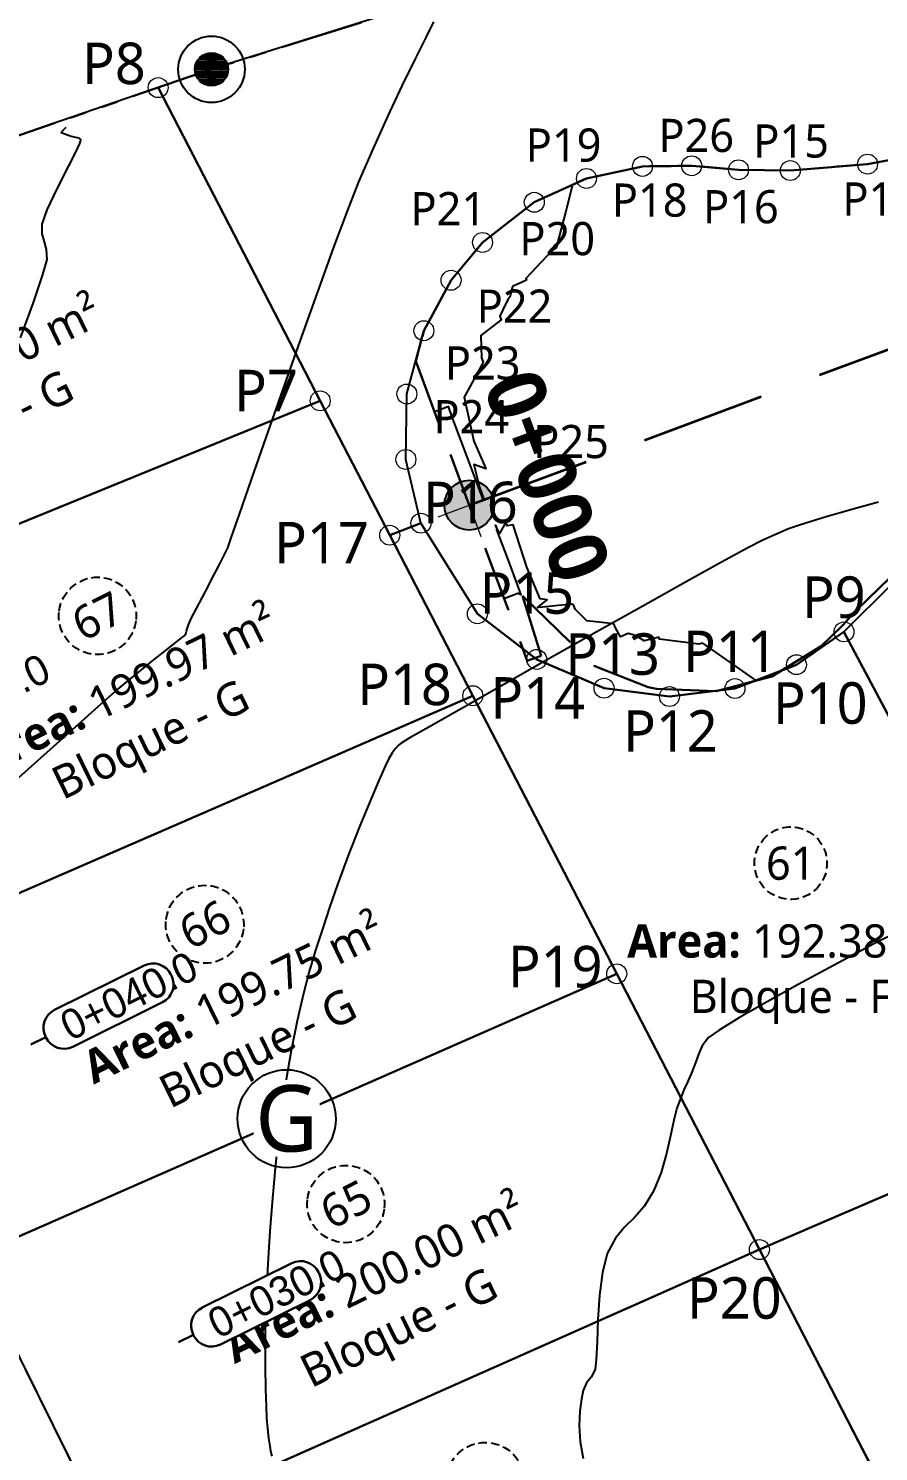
# Model space of a CAD drawing. Header units: millimetres. Extents: x 86 to 591881, y 99 to 1307229.
# Drawn here: x 590602.14 to 590627.72, y 1307093.5 to 1307136.33 of the extents above; entities that cross this region are included whole.
import ezdxf
from ezdxf import colors
from ezdxf.entities.mleader import LeaderData, LeaderLine
from ezdxf.enums import TextEntityAlignment as Align
from ezdxf.math import Vec2, Vec3

# ---------------------------------------------------------------- set-up
doc = ezdxf.new("R2010")
doc.units = ezdxf.units.MM
for name, pattern in [('CENTER2', [1.125, 0.75, -0.125, 0.125, -0.125]), ('DASHDOT', [1, 0.5, -0.25, 0, -0.25]), ('DASHED', [0.75, 0.5, -0.25]), ('DASHED2', [0.375, 0.25, -0.125]), ('HIDDEN', [0.375, 0.25, -0.125]), ('PHANTOM', [2.5, 1.25, -0.25, 0.25, -0.25, 0.25, -0.25])]:
    doc.linetypes.add(name, pattern=pattern)
for name, color, linetype in [('0_BLOQUES CARRETERA', 7, 'Continuous'), ('_BREAKLINES CORRIDOR', 7, 'Continuous'), ('_MOJONES', 1, 'Continuous'), ('_PUNTOS TOPOGRAFICOS', 1, 'Continuous'), ('C-PROP-LINE', 230, 'Continuous'), ('C-PROP-TEXT', 92, 'Continuous'), ('C-ROAD', 7, 'Continuous'), ('C-ROAD-CORR-BNDY', 1, 'CENTER2'), ('C-ROAD-MARK', 212, 'Continuous'), ('C-ROAD-SAMP-TEXT', 11, 'Continuous'), ('C-ROAD-STAN-MAJR', 11, 'Continuous'), ('C-TOPO-MAJR', 9, 'Continuous'), ('C-TOPO-MAJR-N', 92, 'Continuous'), ('C-TOPO-MINR', 8, 'Continuous')]:
    doc.layers.add(name, color=color, linetype=linetype)
for name, color, linetype, lineweight in [('_BLOQUES', 9, 'Continuous', 20), ('_BORDILLOS Y CUNETAS', 252, 'Continuous', 20), ('_TEXTO', 3, 'Continuous', 25), ('COTAS', 40, 'Continuous', 5), ('CUADROS', 9, 'Continuous', 20)]:
    doc.layers.add(name, color=color, linetype=linetype, lineweight=lineweight)
doc.styles.add('ST - ETIQUETAS', font='', dxfattribs={"height": 2.5})
doc.styles.get("Standard").update_dxf_attribs({"font": 'simplex.shx'})
doc.styles.get('ST - ETIQUETAS').set_extended_font_data('Roboto Thin')

# ---------------------------------------------------------------- blocks, each defined once
blk = doc.blocks.new('_Open90')
at = {"color": 0, "linetype": 'ByBlock', "lineweight": -2}
for p, q in [((-0.5, 0.5), (0, 0)), ((0, 0), (-1, 0)), ((0, 0), (-0.5, -0.5))]:
    blk.add_line(p, q, dxfattribs=at)
blk = doc.blocks.new('*X1')
for p, q in [((69.585, 22.938), (69.915, 22.938)), ((69.629, 22.969), (69.871, 22.969)), ((69.5, 22.75), (70, 22.75)), ((69.502, 22.781), (69.998, 22.781)), ((69.502, 22.719), (69.998, 22.719)), ((69.508, 22.812), (69.992, 22.812)), ((69.518, 22.844), (69.982, 22.844)), ((69.533, 22.875), (69.967, 22.875)), ((69.555, 22.906), (69.945, 22.906)), ((69.508, 22.688), (69.992, 22.688)), ((69.518, 22.656), (69.982, 22.656)), ((69.533, 22.625), (69.967, 22.625)), ((69.555, 22.594), (69.945, 22.594)), ((69.585, 22.562), (69.915, 22.562)), ((69.629, 22.531), (69.871, 22.531))]:
    blk.add_line(p, q)
blk = doc.blocks.new('Drill Hole')
at = {"color": 0, "linetype": 'ByBlock', "lineweight": -2}
for radius in [0.05, 0.025]:
    blk.add_circle((0, 0), radius, dxfattribs=at)
at = {"color": 0, "linetype": 'ByBlock', "lineweight": -2, "xscale": 0.1000000000000227, "yscale": 0.1000000000000227, "zscale": 0.1000000000000227}
blk.add_blockref('*X1', (-6.975, -2.275), dxfattribs=at)
blk = doc.blocks.new('*U51', base_point=(590555.4584, 1307117.894, 460.616))
at = {"layer": '_PUNTOS TOPOGRAFICOS', "color": 2, "linetype": 'ByBlock', "lineweight": -2, "xscale": 20, "yscale": 20, "zscale": 20}
blk.add_blockref('Drill Hole', (590555.4584, 1307117.894, 460.616), dxfattribs=at)
blk = doc.blocks.new('*U100', base_point=(590607.6469, 1307135.099, 459.981))
at = {"layer": '_PUNTOS TOPOGRAFICOS', "color": 2, "linetype": 'ByBlock', "lineweight": -2, "xscale": 20, "yscale": 20, "zscale": 20}
blk.add_blockref('Drill Hole', (590607.6469, 1307135.099, 459.981), dxfattribs=at)
blk = doc.blocks.new('POINT INTERS')
at = {"layer": '0_BLOQUES CARRETERA', "linetype": 'DASHDOT', "lineweight": 5}
h = blk.add_hatch(color=244, dxfattribs=at)
h.dxf.hatch_style = 1
h.set_gradient(color1=(153, 27, 30), color2=(248, 153, 30), name='INVSPHERICAL')
h.paths.add_polyline_path([(0.6, 0, 1), (-0.6, 0, 1)])
blk.add_circle((0, 0), 0.574, dxfattribs=at)
blk = doc.blocks.new('MARCA ESTACION')
h = blk.add_hatch(color=7)
h.dxf.hatch_style = 1
h.paths.add_polyline_path([(-3, 0), (0, 0), (0, 3, 0.414214)])
h.paths.add_polyline_path([(3, 0), (0, 0), (0, -3, 0.414214)])
at = {"true_color": 0xffffff}
h = blk.add_hatch(color=7, dxfattribs=at)
h.dxf.hatch_style = 1
h.paths.add_polyline_path([(0, 3), (0, 0), (3, 0, 0.414214)])
h.paths.add_polyline_path([(0, 0), (-3, 0, 0.414214), (0, -3)])
at = {"color": 7, "lineweight": 20}
for points in [[(0, 4), (0, -4)], [(-4, 0), (4, 0)]]:
    blk.add_lwpolyline(points, dxfattribs=at)
at = {"color": 7}
blk.add_circle((0, 0), 3, dxfattribs=at)

msp = doc.modelspace()

# ---------------------------------------------------------------- hatches: boundary and pattern name
at = {"layer": '_MOJONES'}
h = msp.add_hatch(color=5, dxfattribs=at)
h.dxf.hatch_style = 1
h.paths.add_polyline_path([(590607.446, 1307135.557, 0.297664), (590607.147, 1307135.099, 0.541231), (590607.848, 1307134.641), (590607.647, 1307135.099)])
h.paths.add_polyline_path([(590607.446, 1307135.557), (590607.647, 1307135.099), (590608.118, 1307135.267, 0.43503)])
h.paths.add_polyline_path([(590608.147, 1307135.099, 0.085961), (590608.118, 1307135.267), (590607.647, 1307135.099), (590607.848, 1307134.641, 0.297664)])

# ---------------------------------------------------------------- linework, layer by layer
at = {"layer": '_BLOQUES', "flags": 128}
msp.add_lwpolyline([(590632.572, 1307083.28), (590606.041, 1307134.548), (590589.283, 1307128.797), (590583.662, 1307127.131), (590586.837, 1307126.992), (590589.321, 1307126.129), (590591.492, 1307124.646), (590593.204, 1307122.65), (590594.245, 1307120.539), (590594.733, 1307118.519), (590594.768, 1307115.803), (590594.817, 1307113.868), (590595.121, 1307111.566), (590595.633, 1307109.501), (590596.212, 1307107.858), (590600.375, 1307099.326), (590604.559, 1307090.883), (590612.893, 1307074.065), (590632.572, 1307083.28)], dxfattribs=at)
at = {"layer": '_BREAKLINES CORRIDOR', "flags": 128}
for points in [[(590613.012, 1307121.078), (590613.951, 1307121.439), (590613.498, 1307123.357), (590613.528, 1307125.328), (590614.039, 1307127.232), (590614.858, 1307128.751), (590615.805, 1307129.889), (590617.362, 1307131.097), (590618.932, 1307131.814), (590620.619, 1307132.178), (590622.099, 1307132.195), (590623.508, 1307132.075), (590625.065, 1307132.052), (590627.391, 1307132.245), (590629.302, 1307132.612), (590631.534, 1307133.295), (590774.232, 1307186.597)], [(590613.945, 1307121.437), (590615.65, 1307118.713), (590617.435, 1307117.34), (590619.461, 1307116.473), (590621.43, 1307116.222), (590623.4, 1307116.463), (590625.251, 1307117.181), (590626.682, 1307118.168), (590628.133, 1307119.61), (590629.298, 1307120.642), (590630.862, 1307121.8), (590632.53, 1307122.801), (590634.288, 1307123.635), (590636.407, 1307124.437), (590681.268, 1307141.081), (590688.493, 1307127.283), (590695.985, 1307112.977), (590695.579, 1307112.787)], [(590583.662, 1307127.131), (590586.837, 1307126.992), (590589.321, 1307126.129), (590591.492, 1307124.646), (590593.204, 1307122.65), (590594.245, 1307120.539), (590594.733, 1307118.519), (590594.768, 1307115.803), (590594.817, 1307113.868), (590595.121, 1307111.566), (590595.633, 1307109.501), (590596.212, 1307107.858), (590600.375, 1307099.326), (590612.893, 1307074.065), (590613.336, 1307074.272)]]:
    msp.add_lwpolyline(points, dxfattribs=at)
at = {"layer": 'C-PROP-LINE', "color": 242, "linetype": 'PHANTOM', "lineweight": 30, "ltscale": 2}
msp.add_polyline3d([(590770.61, 1307195.56, 0), (590758.844, 1307190.632, 0), (590723.27, 1307176.59, 0), (590706.232, 1307169.71, 0), (590701.633, 1307167.294, 0), (590694.689, 1307164.346, 0), (590675.329, 1307157.469, 0), (590657.48, 1307151.491, 0), (590649.902, 1307149.162, 0), (590644.427, 1307147.302, 0), (590626.458, 1307141.007, 0), (590607.647, 1307135.099, 0), (590589.284, 1307128.797, 0), (590569.914, 1307123.056, 0), (590555.458, 1307117.894, 0), (590558.142, 1307111.778, 0), (590566.251, 1307095.473, 0), (590568.284, 1307091.697, 0), (590572.463, 1307083.744, 0), (590579.2, 1307069.199, 0), (590585.242, 1307057.746, 0), (590599.683, 1307029.141, 0), (590607.385, 1307013.689, 0)], dxfattribs=at)
at = {"layer": 'C-PROP-LINE', "color": 4, "linetype": 'Continuous', "lineweight": 25}
for points in [[(590644.427, 1307147.302, 0), (590626.458, 1307141.007, 0), (590607.647, 1307135.099, 0), (590606.041, 1307134.548, 0), (590610.92, 1307125.121, 0), (590613.012, 1307121.078, 0), (590613.951, 1307121.439, 0), (590613.498, 1307123.357, 0), (590613.528, 1307125.328, 0), (590614.039, 1307127.232, 0), (590614.858, 1307128.751, 0), (590615.805, 1307129.889, 0), (590617.362, 1307131.097, 0), (590618.932, 1307131.814, 0), (590620.619, 1307132.178, 0), (590622.099, 1307132.195, 0), (590623.508, 1307132.075, 0), (590625.065, 1307132.052, 0), (590627.391, 1307132.245, 0), (590629.302, 1307132.612, 0)], [(590613.951, 1307121.439, 0), (590615.65, 1307118.713, 0), (590617.435, 1307117.34, 0), (590619.461, 1307116.473, 0), (590621.43, 1307116.222, 0), (590623.4, 1307116.463, 0), (590625.251, 1307117.181, 0), (590626.682, 1307118.168, 0), (590628.133, 1307119.61, 0), (590629.298, 1307120.642, 0), (590630.862, 1307121.8, 0), (590632.53, 1307122.801, 0), (590634.288, 1307123.635, 0), (590636.407, 1307124.437, 0), (590681.268, 1307141.081, 0), (590695.985, 1307112.977, 0), (590632.572, 1307083.28, 0), (590613.012, 1307121.078, 0), (590613.951, 1307121.439, 0)], [(590606.041, 1307134.548, 0), (590589.284, 1307128.797, 0), (590583.662, 1307127.131, 0), (590586.837, 1307126.992, 0), (590589.321, 1307126.129, 0), (590591.492, 1307124.646, 0), (590593.204, 1307122.65, 0), (590594.245, 1307120.539, 0), (590594.733, 1307118.519, 0), (590610.92, 1307125.121, 0), (590606.041, 1307134.548, 0)], [(590628.346, 1307091.446, 0), (590624.137, 1307099.579, 0), (590619.842, 1307107.879, 0), (590615.512, 1307116.246, 0), (590613.012, 1307121.078, 0), (590610.92, 1307125.121, 0), (590606.041, 1307134.548, 0), (590589.283, 1307128.797, 0), (590583.662, 1307127.131, 0), (590586.837, 1307126.992, 0), (590589.321, 1307126.129, 0), (590591.492, 1307124.646, 0), (590593.204, 1307122.65, 0), (590594.245, 1307120.539, 0), (590594.733, 1307118.519, 0), (590594.768, 1307115.803, 0), (590594.817, 1307113.868, 0), (590595.121, 1307111.566, 0), (590595.633, 1307109.501, 0), (590596.212, 1307107.858, 0), (590600.375, 1307099.326, 0), (590604.559, 1307090.883, 0)], [(590613.012, 1307121.078, 0), (590610.92, 1307125.121, 0), (590594.733, 1307118.519, 0), (590594.768, 1307115.803, 0), (590594.817, 1307113.868, 0), (590595.121, 1307111.566, 0), (590595.633, 1307109.501, 0), (590596.212, 1307107.858, 0), (590615.512, 1307116.246, 0), (590613.012, 1307121.078, 0)], [(590636.407, 1307124.437, 0), (590634.288, 1307123.635, 0), (590632.53, 1307122.801, 0), (590630.862, 1307121.8, 0), (590629.298, 1307120.642, 0), (590628.133, 1307119.61, 0), (590626.682, 1307118.168, 0), (590634.262, 1307103.938, 0), (590644.593, 1307108.385, 0), (590636.407, 1307124.437, 0)], [(590626.682, 1307118.168, 0), (590625.251, 1307117.181, 0), (590623.4, 1307116.463, 0), (590621.43, 1307116.222, 0), (590619.461, 1307116.473, 0), (590617.435, 1307117.34, 0), (590615.65, 1307118.713, 0), (590613.951, 1307121.439, 0), (590613.012, 1307121.078, 0), (590615.512, 1307116.246, 0), (590619.842, 1307107.879, 0), (590624.137, 1307099.579, 0), (590634.262, 1307103.938, 0), (590626.682, 1307118.168, 0)], [(590619.842, 1307107.879, 0), (590615.512, 1307116.246, 0), (590596.212, 1307107.858, 0), (590600.375, 1307099.326, 0), (590619.842, 1307107.879, 0)], [(590619.842, 1307107.879, 0), (590600.375, 1307099.326, 0), (590604.559, 1307090.883, 0), (590624.137, 1307099.579, 0), (590619.842, 1307107.879, 0)], [(590634.262, 1307103.938, 0), (590624.137, 1307099.579, 0), (590627.962, 1307092.163, 0), (590628.335, 1307091.441, 0), (590632.572, 1307083.28, 0), (590642.538, 1307087.947, 0), (590634.262, 1307103.938, 0)], [(590628.335, 1307091.441, 0), (590627.962, 1307092.163, 0), (590624.137, 1307099.579, 0), (590604.559, 1307090.883, 0), (590608.765, 1307082.395, 0), (590628.335, 1307091.441, 0)]]:
    msp.add_polyline3d(points, dxfattribs=at)
at = {"layer": 'C-PROP-TEXT', "color": 12, "linetype": 'DASHED2', "lineweight": 25, "extrusion": (0, 0, -1)}
for centre, radius, start, end in [((-590604.218, 1307118.649), 1.165, 7.1851, 187.1851), ((-590604.218, 1307118.649), 1.165, 187.1851, 7.1851), ((-590625.079, 1307111.208), 1.091, 37.6698, 217.6698), ((-590625.079, 1307111.208), 1.091, 217.6698, 37.6698), ((-590607.445, 1307109.368), 1.173, 6.8497, 186.8497), ((-590607.445, 1307109.368), 1.173, 186.8497, 6.8497), ((-590611.691, 1307100.95), 1.164, 7.2214, 187.2214), ((-590611.691, 1307100.95), 1.164, 187.2214, 7.2214), ((-590615.886, 1307092.603), 1.172, 6.8735, 186.8735)]:
    msp.add_arc(centre, radius, start, end, dxfattribs=at)
at = {"layer": 'C-ROAD', "color": 2, "linetype": 'HIDDEN', "lineweight": 35, "ltscale": 15, "flags": 128}
msp.add_lwpolyline([(590615.406, 1307121.98), (590771.476, 1307180.054)], dxfattribs=at)
at = {"layer": 'C-ROAD-CORR-BNDY', "color": 166, "linetype": 'DASHED', "lineweight": 30, "ltscale": 4}
msp.add_lwpolyline([(590629.302, 1307132.612), (590627.391, 1307132.245), (590626.489, 1307132.17), (590626.48, 1307132.17), (590626.314, 1307132.156), (590626.306, 1307132.155), (590625.065, 1307132.052), (590623.508, 1307132.075), (590622.099, 1307132.195), (590621.697, 1307132.191), (590621.686, 1307132.19), (590621.478, 1307132.188), (590621.467, 1307132.188), (590620.619, 1307132.178), (590618.932, 1307131.814), (590617.362, 1307131.097), (590615.985, 1307130.028), (590615.983, 1307130.027), (590615.805, 1307129.889), (590614.858, 1307128.751), (590614.039, 1307127.232), (590613.993, 1307127.06), (590613.992, 1307127.055), (590613.793, 1307126.315), (590617.15, 1307117.294), (590617.566, 1307117.449), (590617.569, 1307117.45), (590617.009, 1307119.252), (590619.181, 1307117.132), (590620.785, 1307116.504), (590621.035, 1307116.451), (590621.037, 1307116.451), (590622.836, 1307116.387), (590624.507, 1307116.83), (590625.992, 1307117.739), (590626.618, 1307118.344), (590626.626, 1307118.353), (590626.774, 1307118.516), (590626.782, 1307118.525), (590627.071, 1307118.833), (590628.073, 1307119.808)], dxfattribs=at)
at = {"layer": 'C-TOPO-MAJR', "color": 40, "linetype": 'Continuous', "lineweight": -3, "elevation": 460}
for points in [[(590601.905, 1307127.02), (590602.289, 1307128.085), (590602.576, 1307128.926), (590602.7, 1307129.375), (590602.687, 1307129.672), (590602.618, 1307129.91), (590602.552, 1307130.146), (590602.55, 1307130.439), (590602.7, 1307130.868), (590602.999, 1307131.502), (590603.34, 1307132.175), (590603.571, 1307132.63), (590603.683, 1307132.866), (590603.716, 1307132.954), (590603.718, 1307132.973), (590603.704, 1307132.995), (590603.662, 1307133.024), (590603.569, 1307133.047), (590603.422, 1307133.081), (590603.23, 1307133.146), (590603.127, 1307133.189), (590603.164, 1307133.247), (590603.21, 1307133.3), (590603.274, 1307133.357)], [(590628.052, 1307109.016), (590627.715, 1307108.846), (590627.077, 1307108.51), (590626.239, 1307108.062), (590625.303, 1307107.553), (590624.37, 1307107.036), (590623.542, 1307106.563), (590622.921, 1307106.187), (590622.607, 1307105.961), (590622.417, 1307105.713), (590622.311, 1307105.48), (590622.227, 1307105.226), (590622.107, 1307104.915), (590621.972, 1307104.617), (590621.865, 1307104.383), (590621.767, 1307104.144), (590621.653, 1307103.833), (590621.558, 1307103.473), (590621.463, 1307103.006), (590621.345, 1307102.469), (590621.183, 1307101.9), (590620.954, 1307101.335), (590620.671, 1307100.877), (590620.374, 1307100.546), (590620.078, 1307100.256), (590619.801, 1307099.922), (590619.559, 1307099.456), (590619.413, 1307098.894), (590619.324, 1307098.204), (590619.276, 1307097.476), (590619.249, 1307096.8), (590619.227, 1307096.267), (590619.192, 1307095.969), (590619.072, 1307095.738), (590618.937, 1307095.567), (590618.829, 1307095.335), (590618.778, 1307095.084), (590618.733, 1307094.719), (590618.715, 1307094.276), (590618.74, 1307093.789), (590618.828, 1307093.296)]]:
    msp.add_lwpolyline(points, dxfattribs=at)
at = {"layer": 'C-TOPO-MAJR-N', "color": 92, "linetype": 'Continuous', "lineweight": -3, "elevation": 460}
for points in [[(590629.18, 1307132.589), (590627.391, 1307132.245), (590627.189, 1307132.229), (590626.489, 1307132.17), (590626.486, 1307132.17), (590626.48, 1307132.17), (590626.43, 1307132.166), (590626.314, 1307132.156), (590626.311, 1307132.156), (590626.306, 1307132.155), (590625.863, 1307132.119), (590625.065, 1307132.052), (590624.291, 1307132.064), (590623.508, 1307132.075), (590622.62, 1307132.151), (590622.099, 1307132.195), (590621.824, 1307132.192), (590621.697, 1307132.19), (590621.689, 1307132.19), (590621.686, 1307132.19), (590621.54, 1307132.189), (590621.478, 1307132.188), (590621.47, 1307132.188), (590621.467, 1307132.188), (590620.831, 1307132.18), (590620.619, 1307132.178), (590619.06, 1307131.842), (590618.932, 1307131.814), (590618.852, 1307131.778), (590618.512, 1307131.622), (590618.298, 1307130.789), (590618.024, 1307129.724), (590617.939, 1307129.673), (590617.9, 1307129.65), (590617.104, 1307128.805), (590617.124, 1307128.753), (590616.704, 1307128.563), (590616.64, 1307128.268), (590616.639, 1307128.267), (590616.639, 1307128.265), (590616.58, 1307128.178), (590616.494, 1307128.036), (590616.32, 1307127.673), (590616.36, 1307127.564), (590615.755, 1307127.091), (590615.776, 1307126.419), (590615.826, 1307126.284), (590615.797, 1307126.228), (590615.251, 1307125.235), (590615.547, 1307123.912), (590615.866, 1307123.179), (590615.906, 1307123.071), (590615.538, 1307123.204), (590615.71, 1307122.528), (590615.817, 1307122.244), (590615.853, 1307122.147), (590615.825, 1307122.136), (590615.825, 1307122.136), (590615.789, 1307122.233), (590615.34, 1307123.437), (590614.884, 1307124.662), (590614.776, 1307124.947), (590614.709, 1307124.922), (590614.36, 1307124.792)], [(590624.042, 1307116.706), (590623.339, 1307117.196), (590622.435, 1307117.825), (590622.348, 1307117.81), (590622.309, 1307117.803), (590621.133, 1307117.954), (590621.114, 1307118.006), (590620.67, 1307117.896), (590620.445, 1307118.043), (590620.444, 1307118.043), (590620.442, 1307118.043), (590620.338, 1307118.075), (590620.183, 1307118.122), (590619.954, 1307118.023), (590619.797, 1307118.307), (590619.757, 1307118.415), (590618.944, 1307118.506), (590618.592, 1307118.849), (590618.542, 1307118.984), (590618.484, 1307119.007), (590617.504, 1307118.904), (590617.459, 1307118.899), (590617.752, 1307119.128), (590617.534, 1307119.165), (590617.138, 1307120.119), (590616.728, 1307121.387), (590616.541, 1307121.362), (590616.501, 1307121.47), (590616.311, 1307121.126), (590616.191, 1307121.377), (590616.23, 1307121.271), (590616.225, 1307121.243), (590616.623, 1307120.184), (590616.956, 1307119.28), (590616.872, 1307119.324), (590616.869, 1307119.323), (590616.869, 1307119.323), (590616.526, 1307119.196), (590616.453, 1307119.168)]]:
    msp.add_lwpolyline(points, dxfattribs=at)
at = {"layer": 'C-TOPO-MINR', "color": 44, "linetype": 'Continuous', "lineweight": -3, "elevation": 459.75}
for points in [[(590601.291, 1307113.281), (590602.516, 1307114.383), (590603.552, 1307115.312), (590604.325, 1307116.002), (590604.761, 1307116.385), (590605.317, 1307116.847), (590605.868, 1307117.293), (590606.347, 1307117.672), (590606.686, 1307117.937), (590606.817, 1307118.039), (590606.871, 1307118.108), (590606.893, 1307118.193), (590606.913, 1307118.261), (590606.956, 1307118.376), (590607.048, 1307118.594), (590607.192, 1307118.874), (590607.453, 1307119.367), (590607.722, 1307119.873), (590607.892, 1307120.197), (590607.983, 1307120.375), (590608.054, 1307120.517), (590608.135, 1307120.7), (590608.244, 1307121.003), (590608.493, 1307121.715), (590608.854, 1307122.75), (590609.297, 1307124.021), (590609.795, 1307125.44), (590610.318, 1307126.921), (590610.837, 1307128.375), (590611.324, 1307129.715), (590611.75, 1307130.856), (590612.085, 1307131.709), (590612.508, 1307132.695), (590612.953, 1307133.676), (590613.389, 1307134.601), (590613.786, 1307135.419), (590614.114, 1307136.078), (590614.342, 1307136.526)], [(590627.724, 1307122.07), (590627.099, 1307121.902), (590626.569, 1307121.752), (590626.144, 1307121.627), (590625.694, 1307121.491), (590625.338, 1307121.379), (590625.015, 1307121.265), (590624.669, 1307121.124), (590624.241, 1307120.933), (590623.805, 1307120.708), (590623, 1307120.268), (590621.91, 1307119.663), (590620.624, 1307118.943), (590619.226, 1307118.157), (590617.804, 1307117.354), (590616.445, 1307116.585), (590615.233, 1307115.897), (590614.256, 1307115.342), (590613.6, 1307114.967), (590613.352, 1307114.823), (590613.264, 1307114.745), (590613.185, 1307114.657), (590613.096, 1307114.539), (590612.988, 1307114.358), (590612.888, 1307114.148), (590612.685, 1307113.695), (590612.408, 1307113.054), (590612.088, 1307112.282), (590611.756, 1307111.435), (590611.443, 1307110.568), (590611.203, 1307109.869), (590610.984, 1307109.221), (590610.782, 1307108.591), (590610.591, 1307107.944), (590610.408, 1307107.248), (590610.228, 1307106.468), (590610.045, 1307105.571), (590609.894, 1307104.698), (590609.762, 1307103.784), (590609.648, 1307102.85), (590609.551, 1307101.916), (590609.47, 1307101.003), (590609.404, 1307100.132), (590609.351, 1307099.323), (590609.309, 1307098.598), (590609.274, 1307097.7), (590609.261, 1307096.837), (590609.263, 1307096.049), (590609.276, 1307095.374), (590609.293, 1307094.852), (590609.308, 1307094.52), (590609.334, 1307094.192), (590609.367, 1307093.899), (590609.399, 1307093.664), (590609.424, 1307093.517), (590609.46, 1307093.36)]]:
    msp.add_lwpolyline(points, dxfattribs=at)
at = {"layer": 'COTAS'}
for centre in [(590607.647, 1307135.099), (590606.041, 1307134.548), (590627.391, 1307132.245), (590618.932, 1307131.814), (590620.619, 1307132.178), (590622.099, 1307132.195), (590623.508, 1307132.075), (590625.065, 1307132.052), (590617.362, 1307131.097), (590615.805, 1307129.889), (590614.858, 1307128.751), (590614.039, 1307127.232), (590610.92, 1307125.121), (590613.528, 1307125.328), (590613.498, 1307123.357), (590613.951, 1307121.439), (590613.012, 1307121.078), (590615.65, 1307118.713), (590626.682, 1307118.168), (590617.435, 1307117.34), (590625.251, 1307117.181), (590619.461, 1307116.473), (590623.4, 1307116.463), (590615.512, 1307116.246), (590621.43, 1307116.222), (590619.842, 1307107.879), (590624.137, 1307099.579)]:
    msp.add_circle(centre, 0.3, dxfattribs=at)

# ---------------------------------------------------------------- block references
at = {"layer": '_MOJONES'}
msp.add_blockref('*U51', (590607.647, 1307135.099, 459.981), dxfattribs=at)
at = {"layer": '_PUNTOS TOPOGRAFICOS'}
msp.add_blockref('*U100', (590607.647, 1307135.099, 459.981), dxfattribs=at)
at = {"layer": 'C-ROAD-MARK', "color": 18, "linetype": 'Continuous', "lineweight": 9, "xscale": 0.02615086839485391, "yscale": 0.02615086839485391, "zscale": 0.02615086839485391}
msp.add_blockref('POINT INTERS', (590615.406, 1307121.98), dxfattribs=at)
at = {"layer": 'C-ROAD-STAN-MAJR', "color": 11, "linetype": 'Continuous', "lineweight": -3, "xscale": 0.25, "yscale": 0.25, "zscale": 0.25, "rotation": 20.41045489216878}
msp.add_blockref('MARCA ESTACION', (590615.406, 1307121.98), dxfattribs=at)

# ---------------------------------------------------------------- texts
at = {"layer": '_TEXTO', "style": 'ST - ETIQUETAS'}
msp.add_text('CALLE SECUNDARIA # 8', height=2.5, rotation=296.7711, dxfattribs=at).set_placement((590597.361, 1307089.32), align=Align.CENTER)
at = {"layer": 'C-PROP-TEXT', "color": 92, "linetype": 'Continuous', "lineweight": -3, "char_height": 1, "attachment_point": 2, "rotation": 26, "style": 'ST - ETIQUETAS'}
for s, insert in [('{\\fRoboto Thin|b1|i0|c0|p2;\\C18;\\c0;Area:\\C0; \\fRoboto Thin|b0|i0|c0|p2;\\C178;\\c4980736;200.80 m²\\PBloque - G}', (590599.572, 1307126.203)), ('{\\fRoboto Thin|b1|i0|c0|p2;\\C18;\\c0;Area:\\C0; \\fRoboto Thin|b0|i0|c0|p2;\\C178;\\c4980736;199.97 m²\\PBloque - G}', (590604.857, 1307116.886)), ('{\\fRoboto Thin|b1|i0|c0|p2;\\C18;\\c0;Area:\\C0; \\fRoboto Thin|b0|i0|c0|p2;\\C178;\\c4980736;199.75 m²\\PBloque - G}', (590608.087, 1307107.598)), ('{\\fRoboto Thin|b1|i0|c0|p2;\\C18;\\c0;Area:\\C0; \\fRoboto Thin|b0|i0|c0|p2;\\C178;\\c4980736;200.00 m²\\PBloque - G}', (590612.329, 1307099.188))]:
    msp.add_mtext(s, dxfattribs=dict(at, insert=insert))
at = {"layer": 'C-PROP-TEXT', "color": 2, "linetype": 'Continuous', "lineweight": -3, "char_height": 1, "attachment_point": 8, "rotation": 27, "style": 'ST - ETIQUETAS'}
for s, insert in [('{\\fRoboto Black|b0|i0|c0|p2;67}', (590604.451, 1307118.191)), ('{\\fRoboto Black|b0|i0|c0|p2;66}', (590607.678, 1307108.91)), ('{\\fRoboto Black|b0|i0|c0|p2;65}', (590611.925, 1307100.492))]:
    msp.add_mtext(s, dxfattribs=dict(at, insert=insert))
at = {"layer": 'C-PROP-TEXT', "color": 2, "linetype": 'Continuous', "lineweight": -3, "insert": (590625.079, 1307110.694), "char_height": 1, "attachment_point": 8, "style": 'ST - ETIQUETAS'}
msp.add_mtext('{\\fRoboto Black|b0|i0|c0|p2;61}', dxfattribs=at)
at = {"layer": 'C-PROP-TEXT', "color": 92, "linetype": 'Continuous', "lineweight": -3, "insert": (590625.079, 1307109.367), "char_height": 1, "attachment_point": 2, "style": 'ST - ETIQUETAS'}
msp.add_mtext('{\\fRoboto Thin|b1|i0|c0|p2;\\C18;\\c0;Area:\\C0; \\fRoboto Thin|b0|i0|c0|p2;\\C178;\\c4980736;192.38 m²\\PBloque - F}', dxfattribs=at)
at = {"layer": 'C-ROAD-STAN-MAJR', "color": 7, "linetype": 'Continuous', "lineweight": -3, "insert": (590617.749, 1307122.852), "char_height": 1.75, "attachment_point": 5, "rotation": 290.4105}
msp.add_mtext('{\\fRoboto Black|b1|i0|c0|p2;\\C18;\\c0;0+000}', dxfattribs=at)
at = {"layer": 'CUADROS', "style": 'ST - ETIQUETAS'}
for s, height, p in [('P8', 1.25, (590604.711, 1307135.278)), ('P26', 1, (590622.236, 1307133.109)), ('P15', 1, (590625.091, 1307132.943)), ('P19', 1, (590618.243, 1307132.82)), ('P18', 1, (590620.834, 1307131.163)), ('P14', 1, (590627.773, 1307131.197)), ('P21', 1, (590614.776, 1307130.905)), ('P16', 1, (590623.579, 1307130.964)), ('P20', 1, (590618.052, 1307130.004)), ('P22', 1, (590616.768, 1307127.972)), ('P23', 1, (590615.809, 1307126.263)), ('P7', 1.25, (590609.288, 1307125.431)), ('P24', 1, (590615.466, 1307124.645)), ('P25', 1, (590618.469, 1307123.897)), ('P16', 1.25, (590615.441, 1307122.064)), ('P17', 1.25, (590610.959, 1307120.852)), ('P15', 1.25, (590617.141, 1307119.338)), ('P9', 1.25, (590626.375, 1307119.214)), ('P13', 1.25, (590619.72, 1307117.502)), ('P11', 1.25, (590623.264, 1307117.582)), ('P18', 1.25, (590613.458, 1307116.588)), ('P14', 1.25, (590617.468, 1307116.181)), ('P10', 1.25, (590625.969, 1307116.026)), ('P12', 1.25, (590621.461, 1307115.186)), ('P19', 1.25, (590617.992, 1307108.096)), ('P20', 1.25, (590623.382, 1307098.123))]:
    msp.add_text(s, height=height, dxfattribs=at).set_placement(p, align=Align.MIDDLE_CENTER)

# ---------------------------------------------------------------- leaders
at = {"layer": '_BORDILLOS Y CUNETAS'}
ml = msp.add_multileader_mtext('Standard', dxfattribs=at)
ml.set_content('GPS DE PRECISIÓN WGS 84\\PEST "30" 16P 590,55.458 1,307,117.894', color=3, style='ST - ETIQUETAS')
ml.set_leader_properties(color=1, linetype='DASHED2')
ml.set_arrow_properties(name='OPEN90')
ml.build(insert=Vec2(0, 0))
ml.multileader.update_dxf_attribs({"text_right_attachment_type": 6, "dogleg_length": 0.36, "arrow_head_size": 2.5})
ctx = ml.context
ctx.base_point, ctx.char_height, ctx.arrow_head_size, ctx.plane_origin = Vec3(590556.214, 1307146.339), 2.5, 2.5, Vec3(590555.789, 1307119.136)
ctx.right_attachment = 6
notes = []
notes.append((ctx, [(1, (1, 1, 0), (590555.854, 1307146.339), (1, 0), 0.36, [(0, [(590555.789, 1307119.136)], 0, [])])]))
ctx.mtext.insert, ctx.mtext.flow_direction = Vec3(590558.214, 1307147.808), 5
for ctx, leaders in notes:
    for number, flags, end, landing, length, lines in leaders:
        leader = LeaderData()
        leader.index, (leader.has_last_leader_line, leader.has_dogleg_vector, leader.attachment_direction) = number, flags
        leader.last_leader_point, leader.dogleg_vector, leader.dogleg_length = Vec3(end), Vec3(landing), length
        for number, points, colour, breaks in lines:
            line = LeaderLine()
            line.index, line.vertices, line.color, line.breaks = number, Vec3.list(points), colors.encode_raw_color(colour), breaks
            leader.lines.append(line)
        ctx.leaders.append(leader)

# ---------------------------------------------------------------- next in the draw order: texts
at = {"layer": 'C-PROP-TEXT', "color": 92, "linetype": 'Continuous', "lineweight": -3, "insert": (590609.91, 1307103.515), "char_height": 2, "width": 1.69258, "attachment_point": 5, "bg_fill": 3, "box_fill_scale": 1.075, "bg_fill_color": 256, "bg_fill_true_color": 13158600, "bg_fill_transparency": 0}
msp.add_mtext('{\\fRoboto Black|b0|i0|c0|p2;\\C3;G}', dxfattribs=at)
at = {"layer": 'C-ROAD-SAMP-TEXT', "color": 194, "linetype": 'Continuous', "lineweight": -3, "char_height": 0.9, "width": 3.04168, "attachment_point": 4, "rotation": 26.3621, "bg_fill": 3, "box_fill_scale": 1.166667, "bg_fill_color": 256, "bg_fill_true_color": 13158600, "bg_fill_transparency": 0}
for s, insert in [('{\\fFreestyle Script|b0|i0|c0|p66;\\C196;\\c8323135;0+050.0}', (590598.759, 1307115.197)), ('{\\fFreestyle Script|b0|i0|c0|p66;\\C196;\\c8323135;0+040.0}', (590603.199, 1307106.237)), ('{\\fFreestyle Script|b0|i0|c0|p66;\\C196;\\c8323135;0+030.0}', (590607.64, 1307097.277))]:
    msp.add_mtext(s, dxfattribs=dict(at, insert=insert))

# ---------------------------------------------------------------- next in the draw order: linework, layer by layer
at = {"layer": 'C-PROP-TEXT', "color": 92, "linetype": 'Continuous', "lineweight": -3, "extrusion": (0, 0, -1)}
for start, end in [(50.8212, 230.8212), (230.8212, 50.8212)]:
    msp.add_arc((-590609.91, 1307103.515), 1.476, start, end, dxfattribs=at)
at = {"layer": 'C-ROAD-SAMP-TEXT', "color": 194, "linetype": 'Continuous', "lineweight": 30}
for p, q in [((590605.623, 1307108.128), (590602.925, 1307106.791)), ((590606.444, 1307107.824), (590606.427, 1307107.857)), ((590603.474, 1307105.683), (590606.172, 1307107.02)), ((590602.214, 1307105.749), (590602.662, 1307105.971)), ((590602.654, 1307105.987), (590602.67, 1307105.954)), ((590610.064, 1307099.168), (590607.365, 1307097.831)), ((590610.884, 1307098.864), (590610.868, 1307098.897)), ((590607.914, 1307096.723), (590610.613, 1307098.06)), ((590606.654, 1307096.789), (590607.102, 1307097.011)), ((590607.094, 1307097.027), (590607.11, 1307096.994))]:
    msp.add_line(p, q, dxfattribs=at)
for centre, start, end in [((590605.89, 1307107.591), 26.3621, 116.3621), ((590605.906, 1307107.558), 296.3621, 26.3621), ((590603.191, 1307106.253), 116.3621, 206.3621), ((590603.208, 1307106.221), 206.3621, 296.3621), ((590610.33, 1307098.631), 26.3621, 116.3621), ((590610.346, 1307098.598), 296.3621, 26.3621), ((590607.632, 1307097.293), 116.3621, 206.3621), ((590607.648, 1307097.261), 206.3621, 296.3621)]:
    msp.add_arc(centre, 0.6, start, end, dxfattribs=at)

doc.saveas('drawing.dxf')
